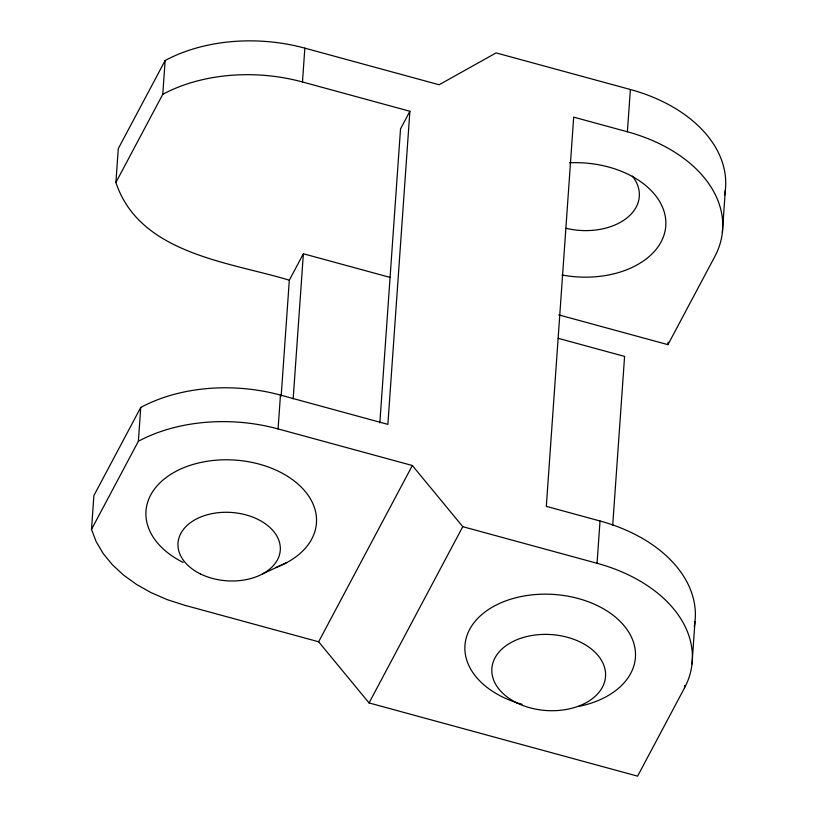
<?xml version="1.0" encoding="UTF-8"?>
<svg xmlns="http://www.w3.org/2000/svg" width="817" height="817" viewBox="0 0 817 817"><rect width="100%" height="100%" fill="white"/><g stroke="black" fill="none" stroke-linecap="round" stroke-linejoin="round"><path stroke-width="1.23" d="M684.636 685.534L684.462 688.016L637.607 776.15L369.059 702.937L318.63 641.784L184.356 605.172L167.23 599.637L151.206 592.693L136.541 584.451L123.5 575.056L112.307 564.67L103.136 553.477L96.171 541.651L91.504 529.406L93.884 495.582L140.749 407.448A142.403 95.14 4 0 1 280.456 395.091L387.871 424.37L409.889 111.265L302.474 81.976A142.403 95.14 4 0 0 162.767 94.333L115.902 182.467C139.605 253.954 228.964 261.889 289.32 280.2L303.373 253.76L390.046 277.392M115.902 182.467L118.281 148.643L165.146 60.509A142.403 95.14 4 0 1 304.853 48.152L439.127 84.764L496.103 52.901L630.377 89.502A142.403 95.14 4 0 1 724.587 195.12M91.504 529.406L138.369 441.272L140.749 407.448M162.767 94.333L165.146 60.509M684.462 688.016A142.403 95.14 4 0 0 597.053 563.281L462.779 526.669L412.35 465.516L278.076 428.915L280.456 395.091M302.474 81.976L304.853 48.152M281.171 396.031L289.32 280.2M293.17 398.859L303.373 253.76M379.844 422.91L400.524 128.892L409.889 111.265M597.053 563.281L600.025 521.001L546.318 506.356L573.687 117.137L627.395 131.782A142.403 95.14 4 0 1 714.814 256.528L667.949 344.651L558.695 314.862M627.395 131.782L630.377 89.502M612.689 525.515L624.586 356.416L558.164 338.309M667.949 344.651L668.122 342.17M692.019 663.966L694.991 621.686M722.361 232.467L725.333 190.187M318.63 641.784L412.35 465.516M369.059 702.937L462.779 526.669M262.563 573.912L286.93 562.504M138.369 441.272A142.403 95.14 4 0 1 278.076 428.915M600.025 521.001A142.403 95.14 4 0 1 694.246 626.619M183.212 562.433A85.448 57.088 4 0 1 168.169 476.076A85.448 57.088 4 0 1 297.051 483.235A85.448 57.088 4 0 1 275.646 567.57M569.48 162.808A85.448 57.088 4 0 1 665.784 225.788A85.448 57.088 4 0 1 561.963 274.982M632.348 176.043A56.965 38.052 4 0 1 626.68 218.139A56.965 38.052 4 0 1 566.069 228.29M522.073 704.285A85.448 57.088 4 0 1 481.417 614.905A85.448 57.088 4 0 1 618.653 619.95A85.448 57.088 4 0 1 578.804 706.378M200.328 573.871A51.267 34.253 4 0 0 280.19 551.158A51.267 34.253 4 0 0 206.885 514.884A51.267 34.253 4 0 0 200.328 573.871M516.701 702.814A56.965 38.052 4 0 0 605.438 677.569A56.965 38.052 4 0 0 523.983 637.27A56.965 38.052 4 0 0 516.701 702.814"/></g></svg>
